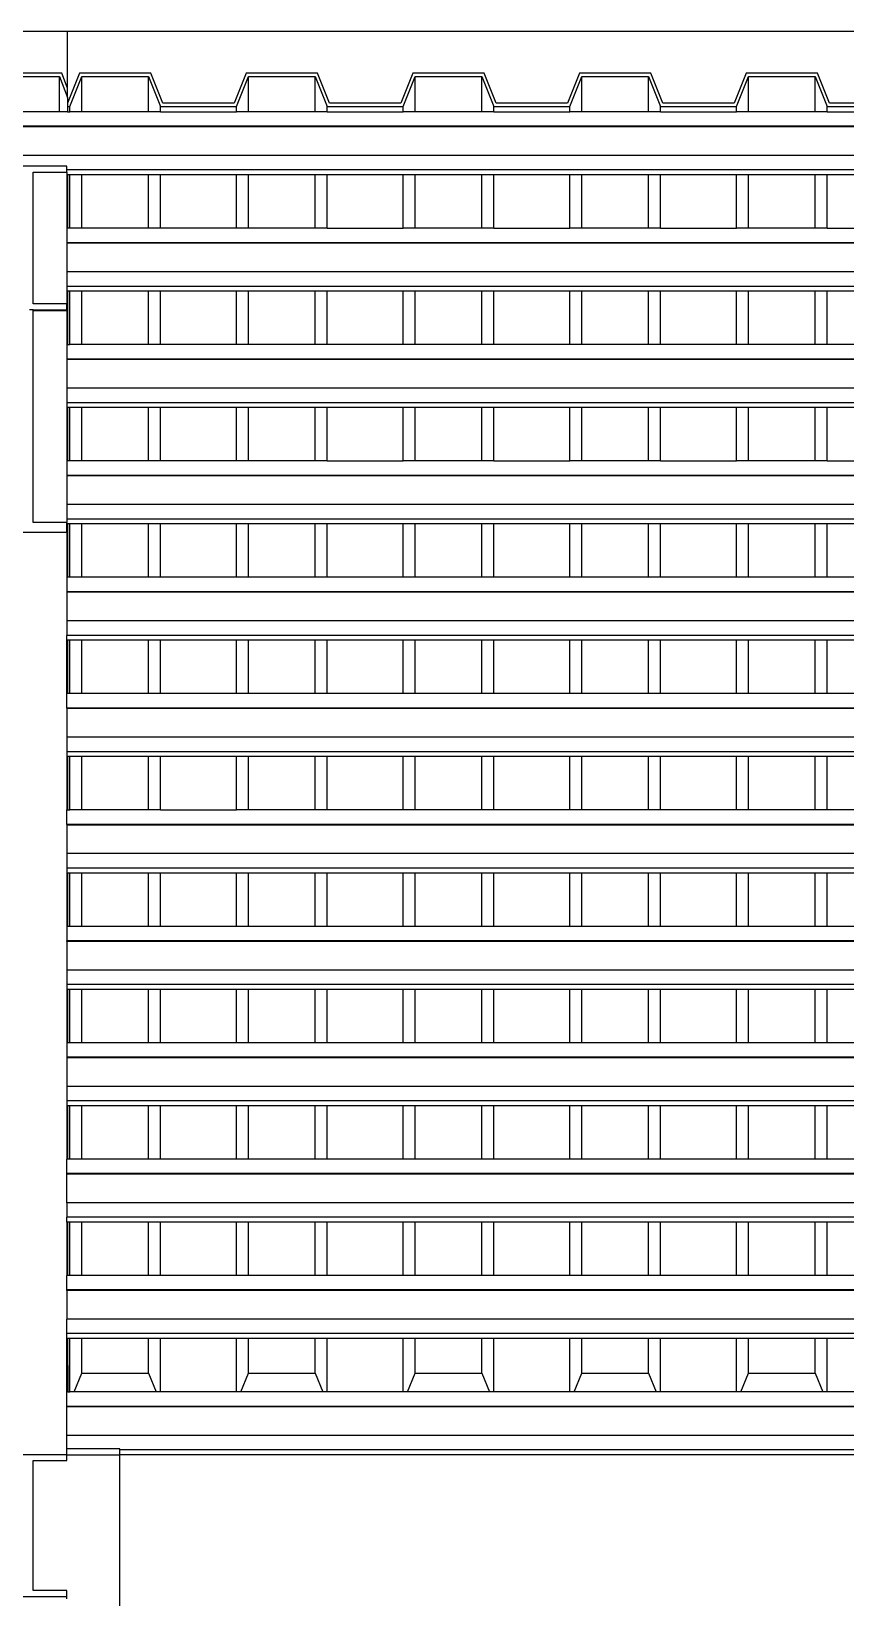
# Model space of a CAD drawing. Extents: x -34 to 34, y -12.8 to 11.9.
# Drawn here: x 18.267 to 19.647, y 9.268 to 11.923 of the extents above; entities that cross this region are included whole.
import ezdxf

# ---------------------------------------------------------------- set-up
doc = ezdxf.new("R2010")
doc.units = 0
doc.layers.get('0').update_dxf_attribs({"linetype": 'CONTINUOUS'})
doc.layers.add('SECTIONCUTEDGES', color=7, linetype='CONTINUOUS')

msp = doc.modelspace()

# ---------------------------------------------------------------- linework, layer by layer
for p, q in [((18.3143, 11.7867), (18.3143, 11.8463)), ((18.3524, 11.7867), (18.3524, 11.8463)), ((18.4656, 11.7867), (18.4656, 11.8463)), ((18.6348, 11.7867), (18.6348, 11.8463)), ((18.748, 11.7867), (18.748, 11.8463)), ((18.9172, 11.7867), (18.9172, 11.8463)), ((19.0305, 11.7867), (19.0305, 11.8463)), ((19.1997, 11.7867), (19.1997, 11.8463)), ((19.3129, 11.7867), (19.3129, 11.8463)), ((19.4821, 11.7867), (19.4821, 11.8463)), ((19.5953, 11.7867), (19.5953, 11.8463)), ((18.3283, 11.7956), (18.3283, 11.7867)), ((18.3322, 11.7867), (18.3322, 11.7956)), ((18.4858, 11.7867), (18.4858, 11.7956)), ((18.6147, 11.7867), (18.6147, 11.7956)), ((18.7682, 11.7867), (18.7682, 11.7956)), ((18.8971, 11.7867), (18.8971, 11.7956)), ((19.0506, 11.7867), (19.0506, 11.7956)), ((19.1795, 11.7867), (19.1795, 11.7956)), ((19.333, 11.7867), (19.333, 11.7956)), ((19.4619, 11.7867), (19.4619, 11.7956)), ((19.6155, 11.7867), (19.6155, 11.7956)), ((18.3143, 11.7867), (18.2011, 11.7867)), ((18.3283, 11.7867), (18.3143, 11.7867)), ((18.3283, 11.7867), (18.3322, 11.7867)), ((18.3524, 11.7867), (18.3322, 11.7867)), ((18.4656, 11.7867), (18.3524, 11.7867)), ((18.4858, 11.7867), (18.4656, 11.7867)), ((18.4858, 11.7867), (18.6147, 11.7867)), ((18.6348, 11.7867), (18.6147, 11.7867)), ((18.748, 11.7867), (18.6348, 11.7867)), ((18.7682, 11.7867), (18.748, 11.7867)), ((18.7682, 11.7867), (18.8971, 11.7867)), ((18.9172, 11.7867), (18.8971, 11.7867)), ((19.0305, 11.7867), (18.9172, 11.7867)), ((19.0506, 11.7867), (19.0305, 11.7867)), ((19.0506, 11.7867), (19.1795, 11.7867)), ((19.1997, 11.7867), (19.1795, 11.7867)), ((19.3129, 11.7867), (19.1997, 11.7867)), ((19.333, 11.7867), (19.3129, 11.7867)), ((19.333, 11.7867), (19.4619, 11.7867)), ((19.4821, 11.7867), (19.4619, 11.7867)), ((19.5953, 11.7867), (19.4821, 11.7867)), ((19.6155, 11.7867), (19.5953, 11.7867)), ((19.6155, 11.7867), (19.7443, 11.7867)), ((21.0213, 11.762), (3.3268, 11.762)), ((21.0213, 11.7612), (3.3268, 11.7612)), ((21.0213, 11.7127), (3.3268, 11.7127)), ((21.0213, 11.688), (18.3268, 11.688)), ((18.3268, 11.6843), (18.3268, 11.6798)), ((18.3283, 11.6798), (18.3268, 11.6798)), ((18.3268, 11.6798), (18.3268, 11.5894)), ((18.3283, 11.6798), (18.3283, 11.5894)), ((18.3322, 11.6798), (18.3283, 11.6798)), ((18.3322, 11.5894), (18.3322, 11.6798)), ((18.3524, 11.6798), (18.3322, 11.6798)), ((18.3524, 11.5894), (18.3524, 11.6798)), ((18.4656, 11.6798), (18.3524, 11.6798)), ((18.4656, 11.5894), (18.4656, 11.6798)), ((18.4858, 11.6798), (18.4656, 11.6798)), ((18.4858, 11.5894), (18.4858, 11.6798)), ((18.6147, 11.6798), (18.4858, 11.6798)), ((18.6147, 11.5894), (18.6147, 11.6798)), ((18.6348, 11.6798), (18.6147, 11.6798)), ((18.6348, 11.5894), (18.6348, 11.6798)), ((18.748, 11.6798), (18.6348, 11.6798)), ((18.748, 11.5894), (18.748, 11.6798)), ((18.7682, 11.6798), (18.748, 11.6798)), ((18.7682, 11.5894), (18.7682, 11.6798)), ((18.8971, 11.6798), (18.7682, 11.6798)), ((18.8971, 11.5894), (18.8971, 11.6798)), ((18.9172, 11.6798), (18.8971, 11.6798)), ((18.9172, 11.5894), (18.9172, 11.6798)), ((19.0305, 11.6798), (18.9172, 11.6798)), ((19.0305, 11.5894), (19.0305, 11.6798)), ((19.0506, 11.6798), (19.0305, 11.6798)), ((19.0506, 11.5894), (19.0506, 11.6798)), ((19.1795, 11.6798), (19.0506, 11.6798)), ((19.1795, 11.5894), (19.1795, 11.6798)), ((19.1997, 11.6798), (19.1795, 11.6798)), ((19.1997, 11.5894), (19.1997, 11.6798)), ((19.3129, 11.6798), (19.1997, 11.6798)), ((19.3129, 11.5894), (19.3129, 11.6798)), ((19.333, 11.6798), (19.3129, 11.6798)), ((19.333, 11.5894), (19.333, 11.6798)), ((19.4619, 11.6798), (19.333, 11.6798)), ((19.4619, 11.5894), (19.4619, 11.6798)), ((19.4821, 11.6798), (19.4619, 11.6798)), ((19.4821, 11.5894), (19.4821, 11.6798)), ((19.5953, 11.6798), (19.4821, 11.6798)), ((19.5953, 11.5894), (19.5953, 11.6798)), ((19.6155, 11.6798), (19.5953, 11.6798)), ((19.6155, 11.5894), (19.6155, 11.6798)), ((19.7443, 11.6798), (19.6155, 11.6798)), ((18.3283, 11.5894), (18.3268, 11.5894)), ((18.3268, 11.5894), (18.3268, 11.5647)), ((18.3322, 11.5894), (18.3283, 11.5894)), ((18.3524, 11.5894), (18.3322, 11.5894)), ((18.4656, 11.5894), (18.3524, 11.5894)), ((18.4858, 11.5894), (18.4656, 11.5894)), ((18.6147, 11.5894), (18.4858, 11.5894)), ((18.6348, 11.5894), (18.6147, 11.5894)), ((18.748, 11.5894), (18.6348, 11.5894)), ((18.7682, 11.5894), (18.748, 11.5894)), ((18.7682, 11.5894), (18.8971, 11.5894)), ((18.9172, 11.5894), (18.8971, 11.5894)), ((19.0305, 11.5894), (18.9172, 11.5894)), ((19.0506, 11.5894), (19.0305, 11.5894)), ((19.0506, 11.5894), (19.1795, 11.5894)), ((19.1997, 11.5894), (19.1795, 11.5894)), ((19.3129, 11.5894), (19.1997, 11.5894)), ((19.333, 11.5894), (19.3129, 11.5894)), ((19.333, 11.5894), (19.4619, 11.5894)), ((19.4821, 11.5894), (19.4619, 11.5894)), ((19.5953, 11.5894), (19.4821, 11.5894)), ((19.6155, 11.5894), (19.5953, 11.5894)), ((19.6155, 11.5894), (19.7443, 11.5894)), ((21.0213, 11.5647), (18.3268, 11.5647)), ((18.3268, 11.5647), (18.3268, 11.5639)), ((21.0213, 11.5639), (18.3268, 11.5639)), ((18.3268, 11.5639), (18.3268, 11.5154)), ((21.0213, 11.5154), (18.3268, 11.5154)), ((18.3268, 11.5154), (18.3268, 11.4907)), ((21.0213, 11.4907), (18.3268, 11.4907)), ((18.3268, 11.4907), (18.3268, 11.4825)), ((18.3283, 11.4825), (18.3268, 11.4825)), ((18.3268, 11.4825), (18.3268, 11.4608)), ((18.3283, 11.4825), (18.3283, 11.3921)), ((18.3322, 11.4825), (18.3283, 11.4825)), ((18.3322, 11.3921), (18.3322, 11.4825)), ((18.3524, 11.4825), (18.3322, 11.4825)), ((18.3524, 11.3921), (18.3524, 11.4825)), ((18.4656, 11.4825), (18.3524, 11.4825)), ((18.4656, 11.3921), (18.4656, 11.4825)), ((18.4858, 11.4825), (18.4656, 11.4825)), ((18.4858, 11.3921), (18.4858, 11.4825)), ((18.6147, 11.4825), (18.4858, 11.4825)), ((18.6147, 11.3921), (18.6147, 11.4825)), ((18.6348, 11.4825), (18.6147, 11.4825)), ((18.6348, 11.3921), (18.6348, 11.4825)), ((18.748, 11.4825), (18.6348, 11.4825)), ((18.748, 11.3921), (18.748, 11.4825)), ((18.7682, 11.4825), (18.748, 11.4825)), ((18.7682, 11.3921), (18.7682, 11.4825)), ((18.8971, 11.4825), (18.7682, 11.4825)), ((18.8971, 11.3921), (18.8971, 11.4825)), ((18.9172, 11.4825), (18.8971, 11.4825)), ((18.9172, 11.3921), (18.9172, 11.4825)), ((19.0305, 11.4825), (18.9172, 11.4825)), ((19.0305, 11.3921), (19.0305, 11.4825)), ((19.0506, 11.4825), (19.0305, 11.4825)), ((19.0506, 11.3921), (19.0506, 11.4825)), ((19.1795, 11.4825), (19.0506, 11.4825)), ((19.1795, 11.3921), (19.1795, 11.4825)), ((19.1997, 11.4825), (19.1795, 11.4825)), ((19.1997, 11.3921), (19.1997, 11.4825)), ((19.3129, 11.4825), (19.1997, 11.4825)), ((19.3129, 11.3921), (19.3129, 11.4825)), ((19.333, 11.4825), (19.3129, 11.4825)), ((19.333, 11.3921), (19.333, 11.4825)), ((19.4619, 11.4825), (19.333, 11.4825)), ((19.4619, 11.3921), (19.4619, 11.4825)), ((19.4821, 11.4825), (19.4619, 11.4825)), ((19.4821, 11.3921), (19.4821, 11.4825)), ((19.5953, 11.4825), (19.4821, 11.4825)), ((19.5953, 11.3921), (19.5953, 11.4825)), ((19.6155, 11.4825), (19.5953, 11.4825)), ((19.6155, 11.3921), (19.6155, 11.4825)), ((19.7443, 11.4825), (19.6155, 11.4825)), ((18.3268, 11.4494), (18.2699, 11.4494)), ((18.3268, 11.4509), (18.3268, 11.4494)), ((18.3268, 11.4494), (18.3268, 11.3921)), ((18.3283, 11.3921), (18.3268, 11.3921)), ((18.3268, 11.3921), (18.3268, 11.3674)), ((18.3283, 11.3921), (18.3322, 11.3921)), ((18.3524, 11.3921), (18.3322, 11.3921)), ((18.4656, 11.3921), (18.3524, 11.3921)), ((18.4858, 11.3921), (18.4656, 11.3921)), ((18.6147, 11.3921), (18.4858, 11.3921)), ((18.6348, 11.3921), (18.6147, 11.3921)), ((18.748, 11.3921), (18.6348, 11.3921)), ((18.7682, 11.3921), (18.748, 11.3921)), ((18.8971, 11.3921), (18.7682, 11.3921)), ((18.9172, 11.3921), (18.8971, 11.3921)), ((19.0305, 11.3921), (18.9172, 11.3921)), ((19.0506, 11.3921), (19.0305, 11.3921)), ((19.1795, 11.3921), (19.0506, 11.3921)), ((19.1997, 11.3921), (19.1795, 11.3921)), ((19.3129, 11.3921), (19.1997, 11.3921)), ((19.333, 11.3921), (19.3129, 11.3921)), ((19.4619, 11.3921), (19.333, 11.3921)), ((19.4821, 11.3921), (19.4619, 11.3921)), ((19.5953, 11.3921), (19.4821, 11.3921)), ((19.6155, 11.3921), (19.5953, 11.3921)), ((19.7443, 11.3921), (19.6155, 11.3921)), ((21.0213, 11.3674), (18.3268, 11.3674)), ((18.3268, 11.3674), (18.3268, 11.3666)), ((21.0213, 11.3666), (18.3268, 11.3666)), ((18.3268, 11.3666), (18.3268, 11.3181)), ((21.0213, 11.3181), (18.3268, 11.3181)), ((18.3268, 11.3181), (18.3268, 11.2935)), ((21.0213, 11.2935), (18.3268, 11.2935)), ((18.3268, 11.2935), (18.3268, 11.2852)), ((18.3283, 11.2852), (18.3268, 11.2852)), ((18.3268, 11.2852), (18.3268, 11.1948)), ((18.3283, 11.2852), (18.3283, 11.1948)), ((18.3322, 11.2852), (18.3283, 11.2852)), ((18.3322, 11.1948), (18.3322, 11.2852)), ((18.3524, 11.2852), (18.3322, 11.2852)), ((18.3524, 11.1948), (18.3524, 11.2852)), ((18.4656, 11.2852), (18.3524, 11.2852)), ((18.4656, 11.1948), (18.4656, 11.2852)), ((18.4858, 11.2852), (18.4656, 11.2852)), ((18.4858, 11.1948), (18.4858, 11.2852)), ((18.6147, 11.2852), (18.4858, 11.2852)), ((18.6147, 11.1948), (18.6147, 11.2852)), ((18.6348, 11.2852), (18.6147, 11.2852)), ((18.6348, 11.1948), (18.6348, 11.2852)), ((18.748, 11.2852), (18.6348, 11.2852)), ((18.748, 11.1948), (18.748, 11.2852)), ((18.7682, 11.2852), (18.748, 11.2852)), ((18.7682, 11.1948), (18.7682, 11.2852)), ((18.8971, 11.2852), (18.7682, 11.2852)), ((18.8971, 11.1948), (18.8971, 11.2852)), ((18.9172, 11.2852), (18.8971, 11.2852)), ((18.9172, 11.1948), (18.9172, 11.2852)), ((19.0305, 11.2852), (18.9172, 11.2852)), ((19.0305, 11.1948), (19.0305, 11.2852)), ((19.0506, 11.2852), (19.0305, 11.2852)), ((19.0506, 11.1948), (19.0506, 11.2852)), ((19.1795, 11.2852), (19.0506, 11.2852)), ((19.1795, 11.1948), (19.1795, 11.2852)), ((19.1997, 11.2852), (19.1795, 11.2852)), ((19.1997, 11.1948), (19.1997, 11.2852)), ((19.3129, 11.2852), (19.1997, 11.2852)), ((19.3129, 11.1948), (19.3129, 11.2852)), ((19.333, 11.2852), (19.3129, 11.2852)), ((19.333, 11.1948), (19.333, 11.2852)), ((19.4619, 11.2852), (19.333, 11.2852)), ((19.4619, 11.1948), (19.4619, 11.2852)), ((19.4821, 11.2852), (19.4619, 11.2852)), ((19.4821, 11.1948), (19.4821, 11.2852)), ((19.5953, 11.2852), (19.4821, 11.2852)), ((19.5953, 11.1948), (19.5953, 11.2852)), ((19.6155, 11.2852), (19.5953, 11.2852)), ((19.6155, 11.1948), (19.6155, 11.2852)), ((19.7443, 11.2852), (19.6155, 11.2852)), ((18.3283, 11.1948), (18.3268, 11.1948)), ((18.3268, 11.1948), (18.3268, 11.1702)), ((18.3322, 11.1948), (18.3283, 11.1948)), ((18.3524, 11.1948), (18.3322, 11.1948)), ((18.4656, 11.1948), (18.3524, 11.1948)), ((18.4858, 11.1948), (18.4656, 11.1948)), ((18.6147, 11.1948), (18.4858, 11.1948)), ((18.6348, 11.1948), (18.6147, 11.1948)), ((18.748, 11.1948), (18.6348, 11.1948)), ((18.7682, 11.1948), (18.748, 11.1948)), ((18.7682, 11.1948), (18.8971, 11.1948)), ((18.9172, 11.1948), (18.8971, 11.1948)), ((19.0305, 11.1948), (18.9172, 11.1948)), ((19.0506, 11.1948), (19.0305, 11.1948)), ((19.0506, 11.1948), (19.1795, 11.1948)), ((19.1997, 11.1948), (19.1795, 11.1948)), ((19.3129, 11.1948), (19.1997, 11.1948)), ((19.333, 11.1948), (19.3129, 11.1948)), ((19.333, 11.1948), (19.4619, 11.1948)), ((19.4821, 11.1948), (19.4619, 11.1948)), ((19.5953, 11.1948), (19.4821, 11.1948)), ((19.6155, 11.1948), (19.5953, 11.1948)), ((19.6155, 11.1948), (19.7443, 11.1948)), ((21.0213, 11.1702), (18.3268, 11.1702)), ((18.3268, 11.1702), (18.3268, 11.1693)), ((21.0213, 11.1693), (18.3268, 11.1693)), ((18.3268, 11.1693), (18.3268, 11.1208)), ((21.0213, 11.1208), (18.3268, 11.1208)), ((18.3268, 11.1208), (18.3268, 11.0962)), ((21.0213, 11.0962), (18.3268, 11.0962)), ((18.3268, 11.0962), (18.3268, 11.0906)), ((18.3283, 11.088), (18.3268, 11.088)), ((18.3268, 11.0741), (18.3268, 10.9975)), ((18.3283, 11.088), (18.3283, 10.9975)), ((18.3322, 11.088), (18.3283, 11.088)), ((18.3322, 10.9975), (18.3322, 11.088)), ((18.3524, 11.088), (18.3322, 11.088)), ((18.3524, 10.9975), (18.3524, 11.088)), ((18.4656, 11.088), (18.3524, 11.088)), ((18.4656, 10.9975), (18.4656, 11.088)), ((18.4858, 11.088), (18.4656, 11.088)), ((18.4858, 10.9975), (18.4858, 11.088)), ((18.6147, 11.088), (18.4858, 11.088)), ((18.6147, 10.9975), (18.6147, 11.088)), ((18.6348, 11.088), (18.6147, 11.088)), ((18.6348, 10.9975), (18.6348, 11.088)), ((18.748, 11.088), (18.6348, 11.088)), ((18.748, 10.9975), (18.748, 11.088)), ((18.7682, 11.088), (18.748, 11.088)), ((18.7682, 10.9975), (18.7682, 11.088)), ((18.8971, 11.088), (18.7682, 11.088)), ((18.8971, 10.9975), (18.8971, 11.088)), ((18.9172, 11.088), (18.8971, 11.088)), ((18.9172, 10.9975), (18.9172, 11.088)), ((19.0305, 11.088), (18.9172, 11.088)), ((19.0305, 10.9975), (19.0305, 11.088)), ((19.0506, 11.088), (19.0305, 11.088)), ((19.0506, 10.9975), (19.0506, 11.088)), ((19.1795, 11.088), (19.0506, 11.088)), ((19.1795, 10.9975), (19.1795, 11.088)), ((19.1997, 11.088), (19.1795, 11.088)), ((19.1997, 10.9975), (19.1997, 11.088)), ((19.3129, 11.088), (19.1997, 11.088)), ((19.3129, 10.9975), (19.3129, 11.088)), ((19.333, 11.088), (19.3129, 11.088)), ((19.333, 10.9975), (19.333, 11.088)), ((19.4619, 11.088), (19.333, 11.088)), ((19.4619, 10.9975), (19.4619, 11.088)), ((19.4821, 11.088), (19.4619, 11.088)), ((19.4821, 10.9975), (19.4821, 11.088)), ((19.5953, 11.088), (19.4821, 11.088)), ((19.5953, 10.9975), (19.5953, 11.088)), ((19.6155, 11.088), (19.5953, 11.088)), ((19.6155, 10.9975), (19.6155, 11.088)), ((19.7443, 11.088), (19.6155, 11.088)), ((18.3283, 10.9975), (18.3268, 10.9975)), ((18.3268, 10.9975), (18.3268, 10.9729)), ((18.3322, 10.9975), (18.3283, 10.9975)), ((18.3524, 10.9975), (18.3322, 10.9975)), ((18.4656, 10.9975), (18.3524, 10.9975)), ((18.4858, 10.9975), (18.4656, 10.9975)), ((18.6147, 10.9975), (18.4858, 10.9975)), ((18.6348, 10.9975), (18.6147, 10.9975)), ((18.748, 10.9975), (18.6348, 10.9975)), ((18.7682, 10.9975), (18.748, 10.9975)), ((18.8971, 10.9975), (18.7682, 10.9975)), ((18.9172, 10.9975), (18.8971, 10.9975)), ((19.0305, 10.9975), (18.9172, 10.9975)), ((19.0506, 10.9975), (19.0305, 10.9975)), ((19.1795, 10.9975), (19.0506, 10.9975)), ((19.1997, 10.9975), (19.1795, 10.9975)), ((19.3129, 10.9975), (19.1997, 10.9975)), ((19.333, 10.9975), (19.3129, 10.9975)), ((19.4619, 10.9975), (19.333, 10.9975)), ((19.4821, 10.9975), (19.4619, 10.9975)), ((19.5953, 10.9975), (19.4821, 10.9975)), ((19.6155, 10.9975), (19.5953, 10.9975)), ((19.7443, 10.9975), (19.6155, 10.9975)), ((21.0213, 10.9729), (18.3268, 10.9729)), ((18.3268, 10.9729), (18.3268, 10.9721)), ((21.0213, 10.9721), (18.3268, 10.9721)), ((18.3268, 10.9721), (18.3268, 10.9236)), ((21.0213, 10.9236), (18.3268, 10.9236)), ((18.3268, 10.9236), (18.3268, 10.8989)), ((21.0213, 10.8989), (18.3268, 10.8989)), ((18.3268, 10.8907), (18.3268, 10.8989)), ((18.3283, 10.8907), (18.3268, 10.8907)), ((18.3268, 10.8003), (18.3268, 10.8907)), ((18.3283, 10.8907), (18.3283, 10.8003)), ((18.3322, 10.8907), (18.3283, 10.8907)), ((18.3322, 10.8003), (18.3322, 10.8907)), ((18.3524, 10.8907), (18.3322, 10.8907)), ((18.3524, 10.8003), (18.3524, 10.8907)), ((18.4656, 10.8907), (18.3524, 10.8907)), ((18.4656, 10.8003), (18.4656, 10.8907)), ((18.4858, 10.8907), (18.4656, 10.8907)), ((18.4858, 10.8003), (18.4858, 10.8907)), ((18.6147, 10.8907), (18.4858, 10.8907)), ((18.6147, 10.8003), (18.6147, 10.8907)), ((18.6348, 10.8907), (18.6147, 10.8907)), ((18.6348, 10.8003), (18.6348, 10.8907)), ((18.748, 10.8907), (18.6348, 10.8907)), ((18.748, 10.8003), (18.748, 10.8907)), ((18.7682, 10.8907), (18.748, 10.8907)), ((18.7682, 10.8003), (18.7682, 10.8907)), ((18.8971, 10.8907), (18.7682, 10.8907)), ((18.8971, 10.8003), (18.8971, 10.8907)), ((18.9172, 10.8907), (18.8971, 10.8907)), ((18.9172, 10.8003), (18.9172, 10.8907)), ((19.0305, 10.8907), (18.9172, 10.8907)), ((19.0305, 10.8003), (19.0305, 10.8907)), ((19.0506, 10.8907), (19.0305, 10.8907)), ((19.0506, 10.8003), (19.0506, 10.8907)), ((19.1795, 10.8907), (19.0506, 10.8907)), ((19.1795, 10.8003), (19.1795, 10.8907)), ((19.1997, 10.8907), (19.1795, 10.8907)), ((19.1997, 10.8003), (19.1997, 10.8907)), ((19.3129, 10.8907), (19.1997, 10.8907)), ((19.3129, 10.8003), (19.3129, 10.8907)), ((19.333, 10.8907), (19.3129, 10.8907)), ((19.333, 10.8003), (19.333, 10.8907)), ((19.4619, 10.8907), (19.333, 10.8907)), ((19.4619, 10.8003), (19.4619, 10.8907)), ((19.4821, 10.8907), (19.4619, 10.8907)), ((19.4821, 10.8003), (19.4821, 10.8907)), ((19.5953, 10.8907), (19.4821, 10.8907)), ((19.5953, 10.8003), (19.5953, 10.8907)), ((19.6155, 10.8907), (19.5953, 10.8907)), ((19.6155, 10.8003), (19.6155, 10.8907)), ((19.7443, 10.8907), (19.6155, 10.8907)), ((18.3283, 10.8003), (18.3268, 10.8003)), ((18.3268, 10.7756), (18.3268, 10.8003)), ((18.3322, 10.8003), (18.3283, 10.8003)), ((18.3524, 10.8003), (18.3322, 10.8003)), ((18.4656, 10.8003), (18.3524, 10.8003)), ((18.4858, 10.8003), (18.4656, 10.8003)), ((18.6147, 10.8003), (18.4858, 10.8003)), ((18.6348, 10.8003), (18.6147, 10.8003)), ((18.748, 10.8003), (18.6348, 10.8003)), ((18.7682, 10.8003), (18.748, 10.8003)), ((18.8971, 10.8003), (18.7682, 10.8003)), ((18.9172, 10.8003), (18.8971, 10.8003)), ((19.0305, 10.8003), (18.9172, 10.8003)), ((19.0506, 10.8003), (19.0305, 10.8003)), ((19.1795, 10.8003), (19.0506, 10.8003)), ((19.1997, 10.8003), (19.1795, 10.8003)), ((19.3129, 10.8003), (19.1997, 10.8003)), ((19.333, 10.8003), (19.3129, 10.8003)), ((19.4619, 10.8003), (19.333, 10.8003)), ((19.4821, 10.8003), (19.4619, 10.8003)), ((19.5953, 10.8003), (19.4821, 10.8003)), ((19.6155, 10.8003), (19.5953, 10.8003)), ((19.7443, 10.8003), (19.6155, 10.8003)), ((21.0213, 10.7756), (18.3268, 10.7756)), ((18.3268, 10.7756), (18.3268, 10.7748)), ((21.0213, 10.7748), (18.3268, 10.7748)), ((18.3268, 10.7748), (18.3268, 10.7263)), ((21.0213, 10.7263), (18.3268, 10.7263)), ((18.3268, 10.7263), (18.3268, 10.7016)), ((21.0213, 10.7016), (18.3268, 10.7016)), ((18.3268, 10.7016), (18.3268, 10.6934)), ((18.3283, 10.6934), (18.3268, 10.6934)), ((18.3268, 10.6934), (18.3268, 10.603)), ((18.3283, 10.6934), (18.3283, 10.603)), ((18.3322, 10.6934), (18.3283, 10.6934)), ((18.3322, 10.603), (18.3322, 10.6934)), ((18.3524, 10.6934), (18.3322, 10.6934)), ((18.3524, 10.603), (18.3524, 10.6934)), ((18.4656, 10.6934), (18.3524, 10.6934)), ((18.4656, 10.603), (18.4656, 10.6934)), ((18.4858, 10.6934), (18.4656, 10.6934)), ((18.4858, 10.603), (18.4858, 10.6934)), ((18.6147, 10.6934), (18.4858, 10.6934)), ((18.6147, 10.603), (18.6147, 10.6934)), ((18.6348, 10.6934), (18.6147, 10.6934)), ((18.6348, 10.603), (18.6348, 10.6934)), ((18.748, 10.6934), (18.6348, 10.6934)), ((18.748, 10.603), (18.748, 10.6934)), ((18.7682, 10.6934), (18.748, 10.6934)), ((18.7682, 10.603), (18.7682, 10.6934)), ((18.8971, 10.6934), (18.7682, 10.6934)), ((18.8971, 10.603), (18.8971, 10.6934)), ((18.9172, 10.6934), (18.8971, 10.6934)), ((18.9172, 10.603), (18.9172, 10.6934)), ((19.0305, 10.6934), (18.9172, 10.6934)), ((19.0305, 10.603), (19.0305, 10.6934)), ((19.0506, 10.6934), (19.0305, 10.6934)), ((19.0506, 10.603), (19.0506, 10.6934)), ((19.1795, 10.6934), (19.0506, 10.6934)), ((19.1795, 10.603), (19.1795, 10.6934)), ((19.1997, 10.6934), (19.1795, 10.6934)), ((19.1997, 10.603), (19.1997, 10.6934)), ((19.3129, 10.6934), (19.1997, 10.6934)), ((19.3129, 10.603), (19.3129, 10.6934)), ((19.333, 10.6934), (19.3129, 10.6934)), ((19.333, 10.603), (19.333, 10.6934)), ((19.4619, 10.6934), (19.333, 10.6934)), ((19.4619, 10.603), (19.4619, 10.6934)), ((19.4821, 10.6934), (19.4619, 10.6934)), ((19.4821, 10.603), (19.4821, 10.6934)), ((19.5953, 10.6934), (19.4821, 10.6934)), ((19.5953, 10.603), (19.5953, 10.6934)), ((19.6155, 10.6934), (19.5953, 10.6934)), ((19.6155, 10.603), (19.6155, 10.6934)), ((19.7443, 10.6934), (19.6155, 10.6934)), ((18.3283, 10.603), (18.3268, 10.603)), ((18.3268, 10.5783), (18.3268, 10.603)), ((18.3283, 10.603), (18.3322, 10.603)), ((18.3524, 10.603), (18.3322, 10.603)), ((18.4656, 10.603), (18.3524, 10.603)), ((18.4858, 10.603), (18.4656, 10.603)), ((18.4858, 10.603), (18.6147, 10.603)), ((18.6348, 10.603), (18.6147, 10.603)), ((18.748, 10.603), (18.6348, 10.603)), ((18.7682, 10.603), (18.748, 10.603)), ((18.8971, 10.603), (18.7682, 10.603)), ((18.9172, 10.603), (18.8971, 10.603)), ((19.0305, 10.603), (18.9172, 10.603)), ((19.0506, 10.603), (19.0305, 10.603)), ((19.1795, 10.603), (19.0506, 10.603)), ((19.1997, 10.603), (19.1795, 10.603)), ((19.3129, 10.603), (19.1997, 10.603)), ((19.333, 10.603), (19.3129, 10.603)), ((19.4619, 10.603), (19.333, 10.603)), ((19.4821, 10.603), (19.4619, 10.603)), ((19.5953, 10.603), (19.4821, 10.603)), ((19.6155, 10.603), (19.5953, 10.603)), ((19.7443, 10.603), (19.6155, 10.603)), ((21.0213, 10.5783), (18.3268, 10.5783)), ((18.3268, 10.5783), (18.3268, 10.5775)), ((21.0213, 10.5775), (18.3268, 10.5775)), ((18.3268, 10.5775), (18.3268, 10.529)), ((21.0213, 10.529), (18.3268, 10.529)), ((18.3268, 10.529), (18.3268, 10.5043)), ((21.0213, 10.5043), (18.3268, 10.5043)), ((18.3268, 10.5043), (18.3268, 10.4961)), ((18.3283, 10.4961), (18.3268, 10.4961)), ((18.3268, 10.4961), (18.3268, 10.4057)), ((18.3283, 10.4961), (18.3283, 10.4057)), ((18.3322, 10.4961), (18.3283, 10.4961)), ((18.3322, 10.4057), (18.3322, 10.4961)), ((18.3524, 10.4961), (18.3322, 10.4961)), ((18.3524, 10.4057), (18.3524, 10.4961)), ((18.4656, 10.4961), (18.3524, 10.4961)), ((18.4656, 10.4057), (18.4656, 10.4961)), ((18.4858, 10.4961), (18.4656, 10.4961)), ((18.4858, 10.4057), (18.4858, 10.4961)), ((18.6147, 10.4961), (18.4858, 10.4961)), ((18.6147, 10.4057), (18.6147, 10.4961)), ((18.6348, 10.4961), (18.6147, 10.4961)), ((18.6348, 10.4057), (18.6348, 10.4961)), ((18.748, 10.4961), (18.6348, 10.4961)), ((18.748, 10.4057), (18.748, 10.4961)), ((18.7682, 10.4961), (18.748, 10.4961)), ((18.7682, 10.4057), (18.7682, 10.4961)), ((18.8971, 10.4961), (18.7682, 10.4961)), ((18.8971, 10.4057), (18.8971, 10.4961)), ((18.9172, 10.4961), (18.8971, 10.4961)), ((18.9172, 10.4057), (18.9172, 10.4961)), ((19.0305, 10.4961), (18.9172, 10.4961)), ((19.0305, 10.4057), (19.0305, 10.4961)), ((19.0506, 10.4961), (19.0305, 10.4961)), ((19.0506, 10.4057), (19.0506, 10.4961)), ((19.1795, 10.4961), (19.0506, 10.4961)), ((19.1795, 10.4057), (19.1795, 10.4961)), ((19.1997, 10.4961), (19.1795, 10.4961)), ((19.1997, 10.4057), (19.1997, 10.4961)), ((19.3129, 10.4961), (19.1997, 10.4961)), ((19.3129, 10.4057), (19.3129, 10.4961)), ((19.333, 10.4961), (19.3129, 10.4961)), ((19.333, 10.4057), (19.333, 10.4961)), ((19.4619, 10.4961), (19.333, 10.4961)), ((19.4619, 10.4057), (19.4619, 10.4961)), ((19.4821, 10.4961), (19.4619, 10.4961)), ((19.4821, 10.4057), (19.4821, 10.4961)), ((19.5953, 10.4961), (19.4821, 10.4961)), ((19.5953, 10.4057), (19.5953, 10.4961)), ((19.6155, 10.4961), (19.5953, 10.4961)), ((19.6155, 10.4057), (19.6155, 10.4961)), ((19.7443, 10.4961), (19.6155, 10.4961)), ((18.3283, 10.4057), (18.3268, 10.4057)), ((18.3268, 10.4057), (18.3268, 10.381)), ((18.3322, 10.4057), (18.3283, 10.4057)), ((18.3524, 10.4057), (18.3322, 10.4057)), ((18.4656, 10.4057), (18.3524, 10.4057)), ((18.4858, 10.4057), (18.4656, 10.4057)), ((18.6147, 10.4057), (18.4858, 10.4057)), ((18.6348, 10.4057), (18.6147, 10.4057)), ((18.748, 10.4057), (18.6348, 10.4057)), ((18.7682, 10.4057), (18.748, 10.4057)), ((18.8971, 10.4057), (18.7682, 10.4057)), ((18.9172, 10.4057), (18.8971, 10.4057)), ((19.0305, 10.4057), (18.9172, 10.4057)), ((19.0506, 10.4057), (19.0305, 10.4057)), ((19.1795, 10.4057), (19.0506, 10.4057)), ((19.1997, 10.4057), (19.1795, 10.4057)), ((19.3129, 10.4057), (19.1997, 10.4057)), ((19.333, 10.4057), (19.3129, 10.4057)), ((19.4619, 10.4057), (19.333, 10.4057)), ((19.4821, 10.4057), (19.4619, 10.4057)), ((19.5953, 10.4057), (19.4821, 10.4057)), ((19.6155, 10.4057), (19.5953, 10.4057)), ((19.7443, 10.4057), (19.6155, 10.4057)), ((21.0213, 10.381), (18.3268, 10.381)), ((18.3268, 10.3802), (18.3268, 10.381)), ((21.0213, 10.3802), (18.3268, 10.3802)), ((18.3268, 10.3802), (18.3268, 10.3317)), ((21.0213, 10.3317), (18.3268, 10.3317)), ((18.3268, 10.3317), (18.3268, 10.3071)), ((21.0213, 10.3071), (18.3268, 10.3071)), ((18.3268, 10.3071), (18.3268, 10.2988)), ((18.3283, 10.2988), (18.3268, 10.2988)), ((18.3268, 10.2988), (18.3268, 10.2084)), ((18.3283, 10.2988), (18.3283, 10.2084)), ((18.3322, 10.2988), (18.3283, 10.2988)), ((18.3322, 10.2084), (18.3322, 10.2988)), ((18.3524, 10.2988), (18.3322, 10.2988)), ((18.3524, 10.2084), (18.3524, 10.2988)), ((18.4656, 10.2988), (18.3524, 10.2988)), ((18.4656, 10.2084), (18.4656, 10.2988)), ((18.4858, 10.2988), (18.4656, 10.2988)), ((18.4858, 10.2084), (18.4858, 10.2988)), ((18.6147, 10.2988), (18.4858, 10.2988)), ((18.6147, 10.2084), (18.6147, 10.2988)), ((18.6348, 10.2988), (18.6147, 10.2988)), ((18.6348, 10.2084), (18.6348, 10.2988)), ((18.748, 10.2988), (18.6348, 10.2988)), ((18.748, 10.2084), (18.748, 10.2988)), ((18.7682, 10.2988), (18.748, 10.2988)), ((18.7682, 10.2084), (18.7682, 10.2988)), ((18.8971, 10.2988), (18.7682, 10.2988)), ((18.8971, 10.2084), (18.8971, 10.2988)), ((18.9172, 10.2988), (18.8971, 10.2988)), ((18.9172, 10.2084), (18.9172, 10.2988)), ((19.0305, 10.2988), (18.9172, 10.2988)), ((19.0305, 10.2084), (19.0305, 10.2988)), ((19.0506, 10.2988), (19.0305, 10.2988)), ((19.0506, 10.2084), (19.0506, 10.2988)), ((19.1795, 10.2988), (19.0506, 10.2988)), ((19.1795, 10.2084), (19.1795, 10.2988)), ((19.1997, 10.2988), (19.1795, 10.2988)), ((19.1997, 10.2084), (19.1997, 10.2988)), ((19.3129, 10.2988), (19.1997, 10.2988)), ((19.3129, 10.2084), (19.3129, 10.2988)), ((19.333, 10.2988), (19.3129, 10.2988)), ((19.333, 10.2084), (19.333, 10.2988)), ((19.4619, 10.2988), (19.333, 10.2988)), ((19.4619, 10.2084), (19.4619, 10.2988)), ((19.4821, 10.2988), (19.4619, 10.2988)), ((19.4821, 10.2084), (19.4821, 10.2988)), ((19.5953, 10.2988), (19.4821, 10.2988)), ((19.5953, 10.2084), (19.5953, 10.2988)), ((19.6155, 10.2988), (19.5953, 10.2988)), ((19.6155, 10.2084), (19.6155, 10.2988)), ((19.7443, 10.2988), (19.6155, 10.2988)), ((18.3283, 10.2084), (18.3268, 10.2084)), ((18.3268, 10.2084), (18.3268, 10.1838)), ((18.3322, 10.2084), (18.3283, 10.2084)), ((18.3524, 10.2084), (18.3322, 10.2084)), ((18.4656, 10.2084), (18.3524, 10.2084)), ((18.4858, 10.2084), (18.4656, 10.2084)), ((18.6147, 10.2084), (18.4858, 10.2084)), ((18.6348, 10.2084), (18.6147, 10.2084)), ((18.748, 10.2084), (18.6348, 10.2084)), ((18.7682, 10.2084), (18.748, 10.2084)), ((18.8971, 10.2084), (18.7682, 10.2084)), ((18.9172, 10.2084), (18.8971, 10.2084)), ((19.0305, 10.2084), (18.9172, 10.2084)), ((19.0506, 10.2084), (19.0305, 10.2084)), ((19.1795, 10.2084), (19.0506, 10.2084)), ((19.1997, 10.2084), (19.1795, 10.2084)), ((19.3129, 10.2084), (19.1997, 10.2084)), ((19.333, 10.2084), (19.3129, 10.2084)), ((19.4619, 10.2084), (19.333, 10.2084)), ((19.4821, 10.2084), (19.4619, 10.2084)), ((19.5953, 10.2084), (19.4821, 10.2084)), ((19.6155, 10.2084), (19.5953, 10.2084)), ((19.7443, 10.2084), (19.6155, 10.2084)), ((21.0213, 10.1838), (18.3268, 10.1838)), ((18.3268, 10.1838), (18.3268, 10.1829)), ((21.0213, 10.1829), (18.3268, 10.1829)), ((18.3268, 10.1829), (18.3268, 10.1344)), ((21.0213, 10.1344), (18.3268, 10.1344)), ((18.3268, 10.1344), (18.3268, 10.1098)), ((21.0213, 10.1098), (18.3268, 10.1098)), ((18.3268, 10.1098), (18.3268, 10.1016)), ((18.3283, 10.1016), (18.3268, 10.1016)), ((18.3268, 10.1016), (18.3268, 10.0112)), ((18.3283, 10.1016), (18.3283, 10.0112)), ((18.3322, 10.1016), (18.3283, 10.1016)), ((18.3322, 10.0112), (18.3322, 10.1016)), ((18.3524, 10.1016), (18.3322, 10.1016)), ((18.3524, 10.0112), (18.3524, 10.1016)), ((18.4656, 10.1016), (18.3524, 10.1016)), ((18.4656, 10.0112), (18.4656, 10.1016)), ((18.4858, 10.1016), (18.4656, 10.1016)), ((18.4858, 10.0112), (18.4858, 10.1016)), ((18.6147, 10.1016), (18.4858, 10.1016)), ((18.6147, 10.0112), (18.6147, 10.1016)), ((18.6348, 10.1016), (18.6147, 10.1016)), ((18.6348, 10.0112), (18.6348, 10.1016)), ((18.748, 10.1016), (18.6348, 10.1016)), ((18.748, 10.0112), (18.748, 10.1016)), ((18.7682, 10.1016), (18.748, 10.1016)), ((18.7682, 10.0112), (18.7682, 10.1016)), ((18.8971, 10.1016), (18.7682, 10.1016)), ((18.8971, 10.0112), (18.8971, 10.1016)), ((18.9172, 10.1016), (18.8971, 10.1016)), ((18.9172, 10.0112), (18.9172, 10.1016)), ((19.0305, 10.1016), (18.9172, 10.1016)), ((19.0305, 10.0112), (19.0305, 10.1016)), ((19.0506, 10.1016), (19.0305, 10.1016)), ((19.0506, 10.0112), (19.0506, 10.1016)), ((19.1795, 10.1016), (19.0506, 10.1016)), ((19.1795, 10.0112), (19.1795, 10.1016)), ((19.1997, 10.1016), (19.1795, 10.1016)), ((19.1997, 10.0112), (19.1997, 10.1016)), ((19.3129, 10.1016), (19.1997, 10.1016)), ((19.3129, 10.0112), (19.3129, 10.1016)), ((19.333, 10.1016), (19.3129, 10.1016)), ((19.333, 10.0112), (19.333, 10.1016)), ((19.4619, 10.1016), (19.333, 10.1016)), ((19.4619, 10.0112), (19.4619, 10.1016)), ((19.4821, 10.1016), (19.4619, 10.1016)), ((19.4821, 10.0112), (19.4821, 10.1016)), ((19.5953, 10.1016), (19.4821, 10.1016)), ((19.5953, 10.0112), (19.5953, 10.1016)), ((19.6155, 10.1016), (19.5953, 10.1016)), ((19.6155, 10.0112), (19.6155, 10.1016)), ((19.7443, 10.1016), (19.6155, 10.1016)), ((18.3283, 10.0112), (18.3268, 10.0112)), ((18.3268, 9.9865), (18.3268, 10.0112)), ((18.3322, 10.0112), (18.3283, 10.0112)), ((18.3524, 10.0112), (18.3322, 10.0112)), ((18.4656, 10.0112), (18.3524, 10.0112)), ((18.4858, 10.0112), (18.4656, 10.0112)), ((18.6147, 10.0112), (18.4858, 10.0112)), ((18.6348, 10.0112), (18.6147, 10.0112)), ((18.748, 10.0112), (18.6348, 10.0112)), ((18.7682, 10.0112), (18.748, 10.0112)), ((18.8971, 10.0112), (18.7682, 10.0112)), ((18.9172, 10.0112), (18.8971, 10.0112)), ((19.0305, 10.0112), (18.9172, 10.0112)), ((19.0506, 10.0112), (19.0305, 10.0112)), ((19.1795, 10.0112), (19.0506, 10.0112)), ((19.1997, 10.0112), (19.1795, 10.0112)), ((19.3129, 10.0112), (19.1997, 10.0112)), ((19.333, 10.0112), (19.3129, 10.0112)), ((19.4619, 10.0112), (19.333, 10.0112)), ((19.4821, 10.0112), (19.4619, 10.0112)), ((19.5953, 10.0112), (19.4821, 10.0112)), ((19.6155, 10.0112), (19.5953, 10.0112)), ((19.7443, 10.0112), (19.6155, 10.0112)), ((21.0213, 9.9865), (18.3268, 9.9865)), ((18.3268, 9.9857), (18.3268, 9.9865)), ((21.0213, 9.9857), (18.3268, 9.9857)), ((18.3268, 9.9372), (18.3268, 9.9857)), ((21.0213, 9.9372), (18.3268, 9.9372)), ((18.3268, 9.9372), (18.3268, 9.9125)), ((21.0213, 9.9125), (18.3268, 9.9125)), ((18.3268, 9.9043), (18.3268, 9.9125)), ((18.3283, 9.9043), (18.3268, 9.9043)), ((18.3268, 9.9043), (18.3268, 9.8139)), ((18.3283, 9.9043), (18.3283, 9.8139)), ((18.3322, 9.9043), (18.3283, 9.9043)), ((18.3322, 9.8139), (18.3322, 9.9043)), ((18.3524, 9.9043), (18.3322, 9.9043)), ((18.3524, 9.8139), (18.3524, 9.9043)), ((18.4656, 9.9043), (18.3524, 9.9043)), ((18.4656, 9.8139), (18.4656, 9.9043)), ((18.4858, 9.9043), (18.4656, 9.9043)), ((18.4858, 9.8139), (18.4858, 9.9043)), ((18.6147, 9.9043), (18.4858, 9.9043)), ((18.6147, 9.8139), (18.6147, 9.9043)), ((18.6348, 9.9043), (18.6147, 9.9043)), ((18.6348, 9.8139), (18.6348, 9.9043)), ((18.748, 9.9043), (18.6348, 9.9043)), ((18.748, 9.8139), (18.748, 9.9043)), ((18.7682, 9.9043), (18.748, 9.9043)), ((18.7682, 9.8139), (18.7682, 9.9043)), ((18.8971, 9.9043), (18.7682, 9.9043)), ((18.8971, 9.8139), (18.8971, 9.9043)), ((18.9172, 9.9043), (18.8971, 9.9043)), ((18.9172, 9.8139), (18.9172, 9.9043)), ((19.0305, 9.9043), (18.9172, 9.9043)), ((19.0305, 9.8139), (19.0305, 9.9043)), ((19.0506, 9.9043), (19.0305, 9.9043)), ((19.0506, 9.8139), (19.0506, 9.9043)), ((19.1795, 9.9043), (19.0506, 9.9043)), ((19.1795, 9.8139), (19.1795, 9.9043)), ((19.1997, 9.9043), (19.1795, 9.9043)), ((19.1997, 9.8139), (19.1997, 9.9043)), ((19.3129, 9.9043), (19.1997, 9.9043)), ((19.3129, 9.8139), (19.3129, 9.9043)), ((19.333, 9.9043), (19.3129, 9.9043)), ((19.333, 9.8139), (19.333, 9.9043)), ((19.4619, 9.9043), (19.333, 9.9043)), ((19.4619, 9.8139), (19.4619, 9.9043)), ((19.4821, 9.9043), (19.4619, 9.9043)), ((19.4821, 9.8139), (19.4821, 9.9043)), ((19.5953, 9.9043), (19.4821, 9.9043)), ((19.5953, 9.8139), (19.5953, 9.9043)), ((19.6155, 9.9043), (19.5953, 9.9043)), ((19.6155, 9.8139), (19.6155, 9.9043)), ((19.7443, 9.9043), (19.6155, 9.9043)), ((18.3283, 9.8139), (18.3268, 9.8139)), ((18.3268, 9.7892), (18.3268, 9.8139)), ((18.3322, 9.8139), (18.3283, 9.8139)), ((18.3524, 9.8139), (18.3322, 9.8139)), ((18.4656, 9.8139), (18.3524, 9.8139)), ((18.4858, 9.8139), (18.4656, 9.8139)), ((18.6147, 9.8139), (18.4858, 9.8139)), ((18.6348, 9.8139), (18.6147, 9.8139)), ((18.748, 9.8139), (18.6348, 9.8139)), ((18.7682, 9.8139), (18.748, 9.8139)), ((18.8971, 9.8139), (18.7682, 9.8139)), ((18.9172, 9.8139), (18.8971, 9.8139)), ((19.0305, 9.8139), (18.9172, 9.8139)), ((19.0506, 9.8139), (19.0305, 9.8139)), ((19.1795, 9.8139), (19.0506, 9.8139)), ((19.1997, 9.8139), (19.1795, 9.8139)), ((19.3129, 9.8139), (19.1997, 9.8139)), ((19.333, 9.8139), (19.3129, 9.8139)), ((19.4619, 9.8139), (19.333, 9.8139)), ((19.4821, 9.8139), (19.4619, 9.8139)), ((19.5953, 9.8139), (19.4821, 9.8139)), ((19.6155, 9.8139), (19.5953, 9.8139)), ((19.7443, 9.8139), (19.6155, 9.8139)), ((21.0213, 9.7892), (18.3268, 9.7892)), ((18.3268, 9.7884), (18.3268, 9.7892)), ((21.0213, 9.7884), (18.3268, 9.7884)), ((18.3268, 9.7884), (18.3268, 9.7399)), ((21.0213, 9.7399), (18.3268, 9.7399)), ((18.3268, 9.7152), (18.3268, 9.7399)), ((21.0213, 9.7152), (18.3268, 9.7152)), ((18.3268, 9.707), (18.3268, 9.7152)), ((18.3283, 9.707), (18.3268, 9.707)), ((18.3268, 9.6179), (18.3268, 9.707)), ((18.3283, 9.707), (18.3284, 9.6166)), ((18.3322, 9.707), (18.3283, 9.707)), ((18.3322, 9.6166), (18.3322, 9.707)), ((18.3524, 9.707), (18.3322, 9.707)), ((18.3524, 9.6482), (18.3524, 9.707)), ((18.4656, 9.707), (18.3524, 9.707)), ((18.4656, 9.6482), (18.4656, 9.707)), ((18.4858, 9.707), (18.4656, 9.707)), ((18.4858, 9.6166), (18.4858, 9.707)), ((18.6147, 9.707), (18.4858, 9.707)), ((18.6147, 9.6166), (18.6147, 9.707)), ((18.6348, 9.707), (18.6147, 9.707)), ((18.6348, 9.6482), (18.6348, 9.707)), ((18.748, 9.707), (18.6348, 9.707)), ((18.748, 9.6482), (18.748, 9.707)), ((18.7682, 9.707), (18.748, 9.707)), ((18.7682, 9.6166), (18.7682, 9.707)), ((18.8971, 9.707), (18.7682, 9.707)), ((18.8971, 9.6166), (18.8971, 9.707)), ((18.9172, 9.707), (18.8971, 9.707)), ((18.9172, 9.6482), (18.9172, 9.707)), ((19.0305, 9.707), (18.9172, 9.707)), ((19.0305, 9.6482), (19.0305, 9.707)), ((19.0506, 9.707), (19.0305, 9.707)), ((19.0506, 9.6166), (19.0506, 9.707)), ((19.1795, 9.707), (19.0506, 9.707)), ((19.1795, 9.6166), (19.1795, 9.707)), ((19.1997, 9.707), (19.1795, 9.707)), ((19.1997, 9.6482), (19.1997, 9.707)), ((19.3129, 9.707), (19.1997, 9.707)), ((19.3129, 9.6482), (19.3129, 9.707)), ((19.333, 9.707), (19.3129, 9.707)), ((19.333, 9.6166), (19.333, 9.707)), ((19.4619, 9.707), (19.333, 9.707)), ((19.4619, 9.6166), (19.4619, 9.707)), ((19.4821, 9.707), (19.4619, 9.707)), ((19.4821, 9.6482), (19.4821, 9.707)), ((19.5953, 9.707), (19.4821, 9.707)), ((19.5953, 9.6482), (19.5953, 9.707)), ((19.6155, 9.707), (19.5953, 9.707)), ((19.6155, 9.6166), (19.6155, 9.707)), ((19.7443, 9.707), (19.6155, 9.707)), ((18.3395, 9.6166), (18.3524, 9.6482)), ((18.3524, 9.6482), (18.4656, 9.6482)), ((18.4656, 9.6482), (18.4786, 9.6166)), ((18.6219, 9.6166), (18.6348, 9.6482)), ((18.6348, 9.6482), (18.748, 9.6482)), ((18.748, 9.6482), (18.761, 9.6166)), ((18.9043, 9.6166), (18.9172, 9.6482)), ((18.9172, 9.6482), (19.0305, 9.6482)), ((19.0305, 9.6482), (19.0434, 9.6166)), ((19.1867, 9.6166), (19.1997, 9.6482)), ((19.1997, 9.6482), (19.3129, 9.6482)), ((19.3129, 9.6482), (19.3258, 9.6166)), ((19.4691, 9.6166), (19.4821, 9.6482)), ((19.4821, 9.6482), (19.5953, 9.6482)), ((19.5953, 9.6482), (19.6082, 9.6166)), ((18.3268, 9.6179), (18.3273, 9.6166)), ((18.3268, 9.6166), (18.3268, 9.6179)), ((18.3273, 9.6166), (18.3268, 9.6166)), ((18.3268, 9.5919), (18.3268, 9.6166)), ((18.3284, 9.6166), (18.3273, 9.6166)), ((18.3284, 9.6166), (18.3322, 9.6166)), ((18.3395, 9.6166), (18.3322, 9.6166)), ((18.4786, 9.6166), (18.3395, 9.6166)), ((18.4858, 9.6166), (18.4786, 9.6166)), ((18.6147, 9.6166), (18.4858, 9.6166)), ((18.6219, 9.6166), (18.6147, 9.6166)), ((18.761, 9.6166), (18.6219, 9.6166)), ((18.7682, 9.6166), (18.761, 9.6166)), ((18.8971, 9.6166), (18.7682, 9.6166)), ((18.9043, 9.6166), (18.8971, 9.6166)), ((19.0434, 9.6166), (18.9043, 9.6166)), ((19.0506, 9.6166), (19.0434, 9.6166)), ((19.1795, 9.6166), (19.0506, 9.6166)), ((19.1867, 9.6166), (19.1795, 9.6166)), ((19.3258, 9.6166), (19.1867, 9.6166)), ((19.333, 9.6166), (19.3258, 9.6166)), ((19.4619, 9.6166), (19.333, 9.6166)), ((19.4691, 9.6166), (19.4619, 9.6166)), ((19.6082, 9.6166), (19.4691, 9.6166)), ((19.6155, 9.6166), (19.6082, 9.6166)), ((19.7443, 9.6166), (19.6155, 9.6166)), ((21.0213, 9.5919), (18.3268, 9.5919)), ((18.3268, 9.5911), (18.3268, 9.5919)), ((21.0213, 9.5911), (18.3268, 9.5911)), ((18.3268, 9.5426), (18.3268, 9.5911)), ((21.0213, 9.5426), (18.3268, 9.5426)), ((18.3268, 9.5197), (18.3268, 9.5426)), ((18.4168, 9.5197), (18.3268, 9.5197)), ((18.3268, 9.5097), (18.3268, 9.5197)), ((18.3268, 9.5097), (18.4168, 9.5097)), ((18.4168, 9.518), (18.4168, 9.5197)), ((21.0213, 9.518), (18.4168, 9.518)), ((18.4168, 9.5097), (18.4168, 9.518)), ((21.0213, 9.5097), (18.4168, 9.5097)), ((18.4168, 9.2232), (18.4168, 9.5097))]:
    msp.add_line(p, q)
at = {"layer": 'SECTIONCUTEDGES'}
for p, q in [((18.3283, 11.923), (15.6353, 11.923)), ((18.3283, 11.8267), (18.3283, 11.923)), ((21.0213, 11.923), (18.3283, 11.923)), ((18.3182, 11.8521), (18.1972, 11.8521)), ((18.2011, 11.8463), (18.3143, 11.8463)), ((18.3143, 11.8463), (18.3283, 11.8111)), ((18.3283, 11.8267), (18.3182, 11.8521)), ((18.3485, 11.8521), (18.3283, 11.8014)), ((18.3322, 11.7956), (18.3524, 11.8463)), ((18.4695, 11.8521), (18.3485, 11.8521)), ((18.3524, 11.8463), (18.4656, 11.8463)), ((18.4656, 11.8463), (18.4858, 11.7956)), ((18.4897, 11.8014), (18.4695, 11.8521)), ((18.6309, 11.8521), (18.6107, 11.8014)), ((18.6147, 11.7956), (18.6348, 11.8463)), ((18.7519, 11.8521), (18.6309, 11.8521)), ((18.6348, 11.8463), (18.748, 11.8463)), ((18.748, 11.8463), (18.7682, 11.7956)), ((18.7721, 11.8014), (18.7519, 11.8521)), ((18.9133, 11.8521), (18.8932, 11.8014)), ((18.8971, 11.7956), (18.9172, 11.8463)), ((19.0344, 11.8521), (18.9133, 11.8521)), ((18.9172, 11.8463), (19.0305, 11.8463)), ((19.0305, 11.8463), (19.0506, 11.7956)), ((19.0545, 11.8014), (19.0344, 11.8521)), ((19.1957, 11.8521), (19.1756, 11.8014)), ((19.1795, 11.7956), (19.1997, 11.8463)), ((19.3168, 11.8521), (19.1957, 11.8521)), ((19.1997, 11.8463), (19.3129, 11.8463)), ((19.3129, 11.8463), (19.333, 11.7956)), ((19.3369, 11.8014), (19.3168, 11.8521)), ((19.4782, 11.8521), (19.458, 11.8014)), ((19.4619, 11.7956), (19.4821, 11.8463)), ((19.5992, 11.8521), (19.4782, 11.8521)), ((19.4821, 11.8463), (19.5953, 11.8463)), ((19.5953, 11.8463), (19.6155, 11.7956)), ((19.6194, 11.8014), (19.5992, 11.8521)), ((18.3283, 11.8111), (18.3283, 11.8267)), ((18.3283, 11.8111), (18.3283, 11.8014)), ((18.3283, 11.8014), (18.3283, 11.7956)), ((18.3283, 11.7956), (18.3322, 11.7956)), ((18.3322, 11.7956), (18.3322, 11.7956)), ((18.4858, 11.7956), (18.6147, 11.7956)), ((18.6107, 11.8014), (18.4897, 11.8014)), ((18.7682, 11.7956), (18.8971, 11.7956)), ((18.8932, 11.8014), (18.7721, 11.8014)), ((19.0506, 11.7956), (19.1795, 11.7956)), ((19.1756, 11.8014), (19.0545, 11.8014)), ((19.333, 11.7956), (19.4619, 11.7956)), ((19.458, 11.8014), (19.3369, 11.8014)), ((19.6155, 11.7956), (19.7443, 11.7956)), ((19.7404, 11.8014), (19.6194, 11.8014)), ((18.3268, 11.6942), (18.2068, 11.6942)), ((18.2699, 11.4608), (18.2699, 11.6843)), ((18.2699, 11.6843), (18.3268, 11.6843)), ((18.3268, 11.688), (18.3268, 11.6942)), ((18.3268, 11.6843), (18.3268, 11.688)), ((18.2699, 11.4509), (18.2637, 11.4509)), ((18.3268, 11.4608), (18.2699, 11.4608)), ((18.2699, 11.4494), (18.2699, 11.4509)), ((18.2699, 11.4509), (18.3268, 11.4509)), ((18.2699, 11.0906), (18.2699, 11.4494)), ((18.3268, 11.4509), (18.3268, 11.4608)), ((18.2068, 11.0741), (18.3268, 11.0741)), ((18.3268, 11.0906), (18.2699, 11.0906)), ((18.3268, 11.088), (18.3268, 11.0906)), ((18.3268, 11.0741), (18.3268, 11.088)), ((18.3268, 9.5097), (18.2068, 9.5097)), ((18.3268, 9.4999), (18.3268, 9.5097)), ((18.2699, 9.2795), (18.2699, 9.4999)), ((18.2699, 9.4999), (18.3268, 9.4999)), ((18.2068, 9.2697), (18.3268, 9.2697)), ((18.3268, 9.2795), (18.2699, 9.2795)), ((18.3268, 9.2697), (18.3268, 9.2795)), ((18.3268, 9.2655), (18.3268, 9.2697))]:
    msp.add_line(p, q, dxfattribs=at)

doc.saveas('drawing.dxf')
